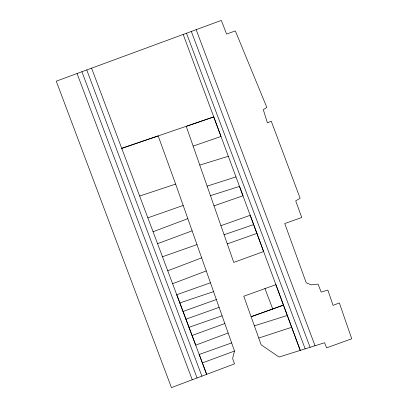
<?xml version="1.0" encoding="UTF-8"?>
<svg xmlns="http://www.w3.org/2000/svg" width="408" height="408" viewBox="0 0 408 408"><rect width="100%" height="100%" fill="white"/><g stroke="black" fill="none" stroke-linecap="round" stroke-linejoin="round"><path stroke-width="0.61" d="M193.147 146.095L221.009 136.456L213.751 116.902L121.727 148.359L158.182 135.935L175.654 184.095L234.503 351.033L232.621 358.408L234.503 363.88L171.436 387.6L56.263 81.182L221.325 20.4L226.578 34.073L235.329 30.906L266.863 107.483L263.288 109.655L267.418 122.854L271.269 121.232L300.15 198.303L295.708 200.869L301.752 217.51L284.743 223.538L306.23 282.805L311.375 284.85L318.118 284.095L321.142 292.113L327.833 290.068L333.066 305.403L339.349 302.935L351.737 338.778L326.599 347.845L324.605 342.74L279.046 357.041L261.171 344.842L243.77 296.223L275.915 284.667L300.242 350.39L183.212 34.445M167.749 270.79L201.639 257.871M172.594 283.693L206.249 270.938M153.061 231.739L187.838 218.673M228.143 333.03L195.707 345.173L176.74 294.729L210.431 282.79M157.554 243.678L192.112 230.836M272.763 309.05L283.468 305.087L251.109 316.7L272.763 309.05L264.909 288.446M231.647 342.924L199.206 354.481L202.358 362.921L234.503 351.033M192.056 335.498L224.788 323.539M183.029 311.467L216.332 299.543M185.956 319.204L219.096 307.357M220.937 225.69L250.206 215.296L263.619 251.532L233.764 262.426L186.252 126.373L213.751 116.902M227.297 243.882L256.913 233.396M162.476 256.765L196.977 244.601M147.844 217.841L183.172 205.454M188.996 327.313L222.079 315.812M214.006 205.826L242.979 195.779L239.496 186.4L210.451 195.651M224.109 234.743L253.649 224.589M179.821 302.95L213.547 291.618M139.658 196.039L175.654 184.095M258.738 338.059L291.689 327.277M207.131 186.14L235.977 176.909M254.368 325.839L287.303 315.466M199.777 165.092L228.347 156.284M196.166 29.667L315.037 345.744M191.326 31.452L310.106 347.295M186.487 33.237L305.174 348.84M91.596 68.172L206.693 374.422L202.358 362.921M86.751 69.952L201.924 376.207M81.911 71.737L197.089 378.012M77.066 73.522L192.255 379.817"/></g></svg>
